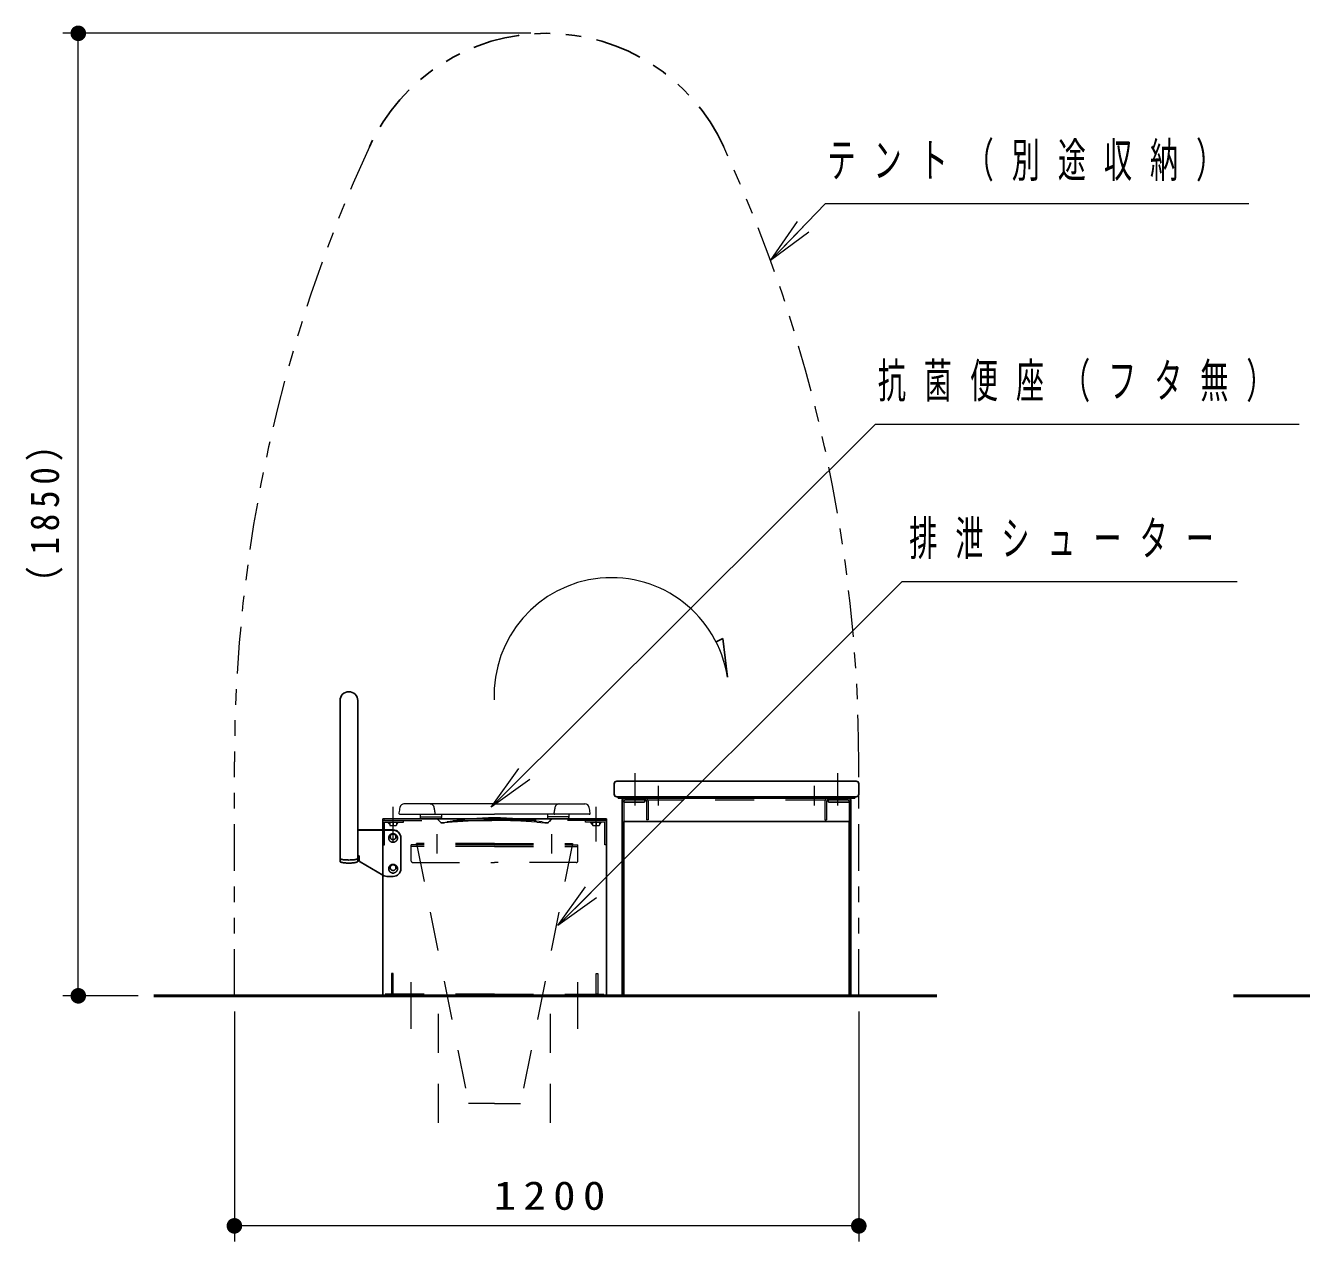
# Model space of a CAD drawing. Units: millimetres on the paper, with parts at other scales. Extents: x -385 to 0, y -5 to 267.
# Drawn here: x -140.7 to -59, y 109.2 to 187.2 of the extents above; entities that cross this region are included whole.
import ezdxf

# ---------------------------------------------------------------- set-up
doc = ezdxf.new("R2010")
doc.units = ezdxf.units.MM
for name, pattern in [('USER1', [4.5, 2.5, -2]), ('USER2', [6, 3, -1, 1, -1]), ('USER3', [8, 3, -1, 1, -1, 1, -1])]:
    doc.linetypes.add(name, pattern=pattern)
doc.layers.add('LY_1', color=7, linetype='Continuous', lineweight=13)
doc.styles.add('ＭＳ ゴシック', font='')
doc.styles.get('ＭＳ ゴシック').set_extended_font_data('MS Gothic')

# ---------------------------------------------------------------- blocks, each defined once
blk = doc.blocks.new('filled_dot')
at = {"color": 0, "linetype": 'Continuous', "lineweight": -2, "const_width": 1.25}
blk.add_lwpolyline([(-0.625, 0, 1), (0.625, 0, 1)], format="xyb", close=True, dxfattribs=at)

msp = doc.modelspace()

# ---------------------------------------------------------------- linework, layer by layer
at = {"layer": 'LY_1'}
for p, q in [((-108.334, 186.656), (-138.334, 186.656)), ((-137.334, 124.989), (-137.334, 186.656)), ((-92.985, 172.103), (-91.258, 174.607)), ((-92.985, 172.103), (-90.899, 174.259)), ((-90.539, 173.911), (-92.985, 172.103)), ((-110.895, 137.076), (-109.123, 139.547)), ((-110.895, 137.076), (-108.77, 139.193)), ((-108.417, 138.839), (-110.895, 137.076)), ((-116.734, 136.622), (-110.667, 136.622)), ((-110.667, 137.28), (-116.48, 137.28)), ((-115.435, 136.622), (-115.435, 136.456)), ((-114.056, 136.622), (-114.056, 136.456)), ((-110.667, 137.28), (-104.854, 137.28)), ((-104.601, 136.622), (-110.667, 136.622)), ((-107.278, 136.622), (-107.278, 136.456)), ((-105.899, 136.622), (-105.899, 136.456)), ((-115.435, 136.456), (-114.056, 136.456)), ((-115.435, 136.456), (-115.435, 136.422)), ((-114.156, 136.322), (-115.335, 136.322)), ((-114.056, 136.456), (-114.056, 136.422)), ((-113.375, 136.121), (-113.879, 136.07)), ((-107.959, 136.121), (-107.455, 136.07)), ((-105.899, 136.456), (-107.278, 136.456)), ((-107.278, 136.456), (-107.278, 136.422)), ((-107.178, 136.322), (-105.999, 136.322)), ((-105.899, 136.456), (-105.899, 136.422)), ((-106.606, 129.494), (-104.838, 131.969)), ((-106.606, 129.494), (-104.485, 131.616)), ((-104.131, 131.262), (-106.606, 129.494)), ((-133.489, 124.989), (-138.334, 124.989)), ((-127.334, 123.989), (-127.334, 109.25)), ((-87.334, 123.989), (-87.334, 109.25)), ((-87.334, 110.25), (-127.334, 110.25))]:
    msp.add_line(p, q, dxfattribs=at)
at = {"layer": 'LY_1', "lineweight": 25}
for p, q in [((-96.475, 147.666), (-96.048, 147.883)), ((-95.748, 145.406), (-96.048, 147.883)), ((-120.567, 143.906), (-120.567, 133.593)), ((-119.434, 143.906), (-119.434, 133.593)), ((-119.434, 135.614), (-117.167, 135.614)), ((-119.434, 135.595), (-117.167, 135.595)), ((-116.667, 133.136), (-116.667, 135.114)), ((-119.334, 133.954), (-119.434, 133.954)), ((-119.334, 133.954), (-119.334, 133.651)), ((-119.284, 133.564), (-117.821, 132.724)), ((-117.489, 132.636), (-117.167, 132.636))]:
    msp.add_line(p, q, dxfattribs=at)
at = {"layer": 'LY_1', "linetype": 'USER3'}
for p, q in [((-127.334, 124.989), (-127.334, 139.989)), ((-87.334, 124.989), (-87.334, 139.989))]:
    msp.add_line(p, q, dxfattribs=at)
at = {"layer": 'LY_1', "linetype": 'USER2'}
for p, q in [((-101.667, 137.187), (-101.667, 139.264)), ((-88.667, 137.187), (-88.667, 139.264)), ((-100.167, 137.187), (-100.167, 138.451)), ((-90.167, 137.187), (-90.167, 138.451)), ((-117.167, 134.882), (-117.167, 137.092)), ((-104.167, 134.882), (-104.167, 137.092)), ((-114.334, 134.103), (-114.334, 135.337)), ((-107.001, 134.103), (-107.001, 135.337)), ((-116, 122.871), (-116, 126.099)), ((-105.334, 122.871), (-105.334, 126.099))]:
    msp.add_line(p, q, dxfattribs=at)
at = {"layer": 'LY_1', "color": 40, "lineweight": 25}
for p, q in [((-103, 137.906), (-103, 138.572)), ((-95.167, 138.739), (-102.834, 138.739)), ((-95.167, 138.739), (-87.501, 138.739)), ((-87.334, 137.906), (-87.334, 138.572)), ((-95.167, 137.739), (-102.834, 137.739)), ((-95.167, 137.739), (-87.501, 137.739))]:
    msp.add_line(p, q, dxfattribs=at)
at = {"layer": 'LY_1', "color": 5, "lineweight": 25}
for p, q in [((-102.75, 137.739), (-102.75, 137.662)), ((-87.584, 137.662), (-102.75, 137.662)), ((-102.5, 137.462), (-102.5, 124.989)), ((-102.394, 137.462), (-102.394, 137.396)), ((-101.1, 137.396), (-102.394, 137.396)), ((-102.3, 137.556), (-102.234, 137.556)), ((-102.234, 137.556), (-101.034, 137.556)), ((-101.034, 137.662), (-101.034, 137.462)), ((-89.301, 137.662), (-89.301, 137.462)), ((-89.301, 137.556), (-88.101, 137.556)), ((-89.234, 137.396), (-87.941, 137.396)), ((-88.034, 137.556), (-88.101, 137.556)), ((-87.941, 137.462), (-87.941, 137.396)), ((-87.834, 137.462), (-87.834, 124.989)), ((-87.584, 137.739), (-87.584, 137.662)), ((-102.394, 136.156), (-87.941, 136.156)), ((-102.394, 136.156), (-102.394, 124.989)), ((-87.941, 136.156), (-87.941, 124.989)), ((-102.394, 124.989), (-102.5, 124.989)), ((-87.941, 124.989), (-87.834, 124.989)), ((-87.941, 124.989), (-87.834, 124.989)), ((-87.941, 124.989), (-87.834, 124.989))]:
    msp.add_line(p, q, dxfattribs=at)
at = {"layer": 'LY_1', "color": 5, "linetype": 'USER1'}
for p, q in [((-102.394, 137.396), (-102.394, 136.156)), ((-101.034, 137.556), (-89.301, 137.556)), ((-100.94, 137.462), (-100.94, 136.269)), ((-100.834, 137.462), (-100.834, 136.269)), ((-89.501, 137.462), (-89.501, 136.269)), ((-89.394, 137.462), (-89.394, 136.269)), ((-87.941, 137.396), (-87.941, 136.156)), ((-100.834, 136.269), (-100.94, 136.269)), ((-89.501, 136.269), (-89.394, 136.269))]:
    msp.add_line(p, q, dxfattribs=at)
at = {"layer": 'LY_1', "color": 3, "lineweight": 25}
for p, q in [((-117.834, 136.322), (-110.667, 136.322)), ((-117.834, 136.322), (-117.834, 124.989)), ((-103.501, 136.322), (-110.667, 136.322)), ((-103.501, 136.322), (-103.501, 124.989)), ((-110.667, 124.989), (-117.834, 124.989)), ((-110.667, 124.989), (-103.501, 124.989))]:
    msp.add_line(p, q, dxfattribs=at)
at = {"layer": 'LY_1', "color": 3, "linetype": 'USER1'}
for p, q in [((-117.834, 136.109), (-117.834, 136.216)), ((-117.834, 136.216), (-110.667, 136.216)), ((-117.834, 134.656), (-117.834, 136.109)), ((-117.727, 134.656), (-117.727, 136.109)), ((-117.727, 136.109), (-116.5, 136.109)), ((-117.384, 135.976), (-117.517, 136.109)), ((-117.384, 136.109), (-117.384, 135.916)), ((-117.384, 136.109), (-116.95, 136.109)), ((-117.275, 135.892), (-117.059, 135.892)), ((-117.167, 136.109), (-117.167, 135.916)), ((-116.95, 136.109), (-116.95, 135.916)), ((-116.95, 135.976), (-116.817, 136.109)), ((-116.5, 136.109), (-116.5, 136.216)), ((-103.501, 136.216), (-110.667, 136.216)), ((-104.834, 136.109), (-104.834, 136.216)), ((-103.607, 136.109), (-104.834, 136.109)), ((-104.384, 135.976), (-104.517, 136.109)), ((-104.384, 136.109), (-104.384, 135.916)), ((-104.384, 136.109), (-103.951, 136.109)), ((-104.276, 135.892), (-104.059, 135.892)), ((-104.167, 136.109), (-104.167, 135.916)), ((-103.951, 136.109), (-103.951, 135.916)), ((-103.951, 135.976), (-103.817, 136.109)), ((-103.607, 134.656), (-103.607, 136.109)), ((-103.501, 136.109), (-103.501, 136.216)), ((-103.501, 134.656), (-103.501, 136.109)), ((-117.834, 134.656), (-117.727, 134.656)), ((-116, 133.625), (-116, 134.656)), ((-115.667, 134.656), (-116, 134.656)), ((-115.667, 134.549), (-116, 134.549)), ((-110.667, 134.656), (-115.667, 134.656)), ((-110.667, 134.549), (-115.667, 134.549)), ((-110.667, 134.656), (-105.667, 134.656)), ((-110.667, 134.549), (-105.667, 134.549)), ((-105.667, 134.656), (-105.334, 134.656)), ((-105.667, 134.549), (-105.334, 134.549)), ((-105.334, 133.625), (-105.334, 134.656)), ((-103.501, 134.656), (-103.607, 134.656)), ((-115.9, 133.525), (-115.405, 133.525)), ((-115.405, 133.525), (-110.667, 133.525)), ((-105.929, 133.525), (-110.667, 133.525)), ((-105.434, 133.525), (-105.929, 133.525)), ((-110.667, 125.096), (-117.834, 125.096)), ((-110.667, 125.096), (-103.501, 125.096))]:
    msp.add_line(p, q, dxfattribs=at)
at = {"layer": 'LY_1', "color": 32, "linetype": 'USER1'}
for p, q in [((-115.667, 134.689), (-115.667, 134.756)), ((-110.667, 134.756), (-115.667, 134.756)), ((-115.667, 134.756), (-112.334, 118.089)), ((-110.667, 134.689), (-115.667, 134.689)), ((-110.667, 134.756), (-105.667, 134.756)), ((-110.667, 134.689), (-105.667, 134.689)), ((-105.667, 134.756), (-109, 118.089)), ((-105.667, 134.689), (-105.667, 134.756)), ((-110.667, 118.089), (-112.334, 118.089)), ((-110.667, 118.089), (-109, 118.089))]:
    msp.add_line(p, q, dxfattribs=at)
at = {"layer": 'LY_1', "linetype": 'USER1'}
for p, q in [((-117.167, 126.429), (-117.274, 126.429)), ((-117.274, 126.429), (-117.274, 125.096)), ((-117.167, 125.096), (-117.167, 126.429)), ((-104.167, 125.096), (-104.167, 126.429)), ((-104.167, 126.429), (-104.061, 126.429)), ((-104.061, 126.429), (-104.061, 125.096)), ((-117.274, 125.096), (-117.167, 125.096)), ((-104.061, 125.096), (-104.167, 125.096)), ((-114.25, 116.842), (-114.25, 124.989)), ((-107.084, 116.842), (-107.084, 124.989))]:
    msp.add_line(p, q, dxfattribs=at)
at = {"layer": 'LY_1', "lineweight": 50}
for p, q in [((-132.489, 124.989), (-82.334, 124.989)), ((-63.334, 124.989), (-13.334, 124.989))]:
    msp.add_line(p, q, dxfattribs=at)
at = {"layer": 'LY_1'}
for points in [[(-92.985, 172.103), (-89.458, 175.747), (-62.341, 175.747)], [(-110.895, 137.076), (-86.265, 161.614), (-59.118, 161.614)], [(-106.606, 129.494), (-84.565, 151.536), (-63.105, 151.536)]]:
    msp.add_lwpolyline(points, dxfattribs=at)
at = {"layer": 'LY_1', "lineweight": 25}
for points in [[(-116.884, 135.103), (-116.885, 135.127), (-116.888, 135.151), (-116.893, 135.175), (-116.901, 135.198), (-116.91, 135.221), (-116.922, 135.242), (-116.935, 135.263), (-116.95, 135.282), (-116.967, 135.3), (-116.985, 135.316), (-117.005, 135.331), (-117.025, 135.344), (-117.047, 135.356), (-117.07, 135.365), (-117.094, 135.372), (-117.118, 135.378), (-117.142, 135.381), (-117.167, 135.382), (-117.192, 135.381), (-117.216, 135.378), (-117.24, 135.372), (-117.264, 135.365), (-117.287, 135.356), (-117.309, 135.344), (-117.33, 135.331), (-117.349, 135.316), (-117.367, 135.3), (-117.384, 135.282), (-117.399, 135.263), (-117.412, 135.242), (-117.424, 135.221), (-117.433, 135.198), (-117.441, 135.175), (-117.446, 135.151), (-117.449, 135.127), (-117.45, 135.103), (-117.449, 135.078), (-117.446, 135.054), (-117.441, 135.031), (-117.433, 135.007), (-117.424, 134.985), (-117.412, 134.963), (-117.399, 134.943), (-117.384, 134.923), (-117.367, 134.905), (-117.349, 134.889), (-117.33, 134.874), (-117.309, 134.861), (-117.287, 134.85), (-117.264, 134.841), (-117.24, 134.833), (-117.216, 134.828), (-117.192, 134.825), (-117.167, 134.824), (-117.142, 134.825), (-117.118, 134.828), (-117.094, 134.833), (-117.07, 134.841), (-117.047, 134.85), (-117.025, 134.861), (-117.005, 134.874), (-116.985, 134.889), (-116.967, 134.905), (-116.95, 134.923), (-116.935, 134.943), (-116.922, 134.963), (-116.91, 134.985), (-116.901, 135.007), (-116.893, 135.031), (-116.888, 135.054), (-116.885, 135.078)], [(-116.884, 133.133), (-116.885, 133.157), (-116.888, 133.182), (-116.893, 133.205), (-116.901, 133.229), (-116.91, 133.251), (-116.922, 133.273), (-116.935, 133.293), (-116.95, 133.312), (-116.967, 133.33), (-116.985, 133.347), (-117.005, 133.362), (-117.025, 133.375), (-117.047, 133.386), (-117.07, 133.395), (-117.094, 133.403), (-117.118, 133.408), (-117.142, 133.411), (-117.167, 133.412), (-117.192, 133.411), (-117.216, 133.408), (-117.24, 133.403), (-117.264, 133.395), (-117.287, 133.386), (-117.309, 133.375), (-117.33, 133.362), (-117.349, 133.347), (-117.367, 133.33), (-117.384, 133.312), (-117.399, 133.293), (-117.412, 133.273), (-117.424, 133.251), (-117.433, 133.229), (-117.441, 133.205), (-117.446, 133.182), (-117.449, 133.157), (-117.45, 133.133), (-117.449, 133.109), (-117.446, 133.085), (-117.441, 133.061), (-117.433, 133.038), (-117.424, 133.015), (-117.412, 132.994), (-117.399, 132.973), (-117.384, 132.954), (-117.367, 132.936), (-117.349, 132.919), (-117.33, 132.905), (-117.309, 132.891), (-117.287, 132.88), (-117.264, 132.871), (-117.24, 132.864), (-117.216, 132.858), (-117.192, 132.855), (-117.167, 132.854), (-117.142, 132.855), (-117.118, 132.858), (-117.094, 132.864), (-117.07, 132.871), (-117.047, 132.88), (-117.025, 132.891), (-117.005, 132.905), (-116.985, 132.919), (-116.967, 132.936), (-116.95, 132.954), (-116.935, 132.973), (-116.922, 132.994), (-116.91, 133.015), (-116.901, 133.038), (-116.893, 133.061), (-116.888, 133.085), (-116.885, 133.109)]]:
    msp.add_lwpolyline(points, close=True, dxfattribs=at)
at = {"layer": 'LY_1', "color": 3, "lineweight": 25}
for points in [[(-116.984, 135.173), (-116.984, 135.189), (-116.987, 135.205), (-116.99, 135.22), (-116.995, 135.235), (-117.001, 135.25), (-117.008, 135.264), (-117.017, 135.277), (-117.027, 135.289), (-117.037, 135.301), (-117.049, 135.312), (-117.062, 135.321), (-117.075, 135.33), (-117.09, 135.337), (-117.104, 135.343), (-117.12, 135.348), (-117.135, 135.351), (-117.151, 135.353), (-117.167, 135.354), (-117.183, 135.353), (-117.199, 135.351), (-117.215, 135.348), (-117.23, 135.343), (-117.245, 135.337), (-117.259, 135.33), (-117.272, 135.321), (-117.285, 135.312), (-117.297, 135.301), (-117.308, 135.289), (-117.317, 135.277), (-117.326, 135.264), (-117.333, 135.25), (-117.339, 135.235), (-117.344, 135.22), (-117.348, 135.205), (-117.35, 135.189), (-117.35, 135.173), (-117.35, 135.158), (-117.348, 135.142), (-117.344, 135.127), (-117.339, 135.112), (-117.333, 135.097), (-117.326, 135.083), (-117.317, 135.07), (-117.308, 135.057), (-117.297, 135.046), (-117.285, 135.035), (-117.272, 135.025), (-117.259, 135.017), (-117.245, 135.01), (-117.23, 135.004), (-117.215, 134.999), (-117.199, 134.996), (-117.183, 134.993), (-117.167, 134.993), (-117.151, 134.993), (-117.135, 134.996), (-117.12, 134.999), (-117.104, 135.004), (-117.09, 135.01), (-117.075, 135.017), (-117.062, 135.025), (-117.049, 135.035), (-117.037, 135.046), (-117.027, 135.057), (-117.017, 135.07), (-117.008, 135.083), (-117.001, 135.097), (-116.995, 135.112), (-116.99, 135.127), (-116.987, 135.142), (-116.984, 135.158)], [(-116.984, 133.204), (-116.984, 133.219), (-116.987, 133.235), (-116.99, 133.25), (-116.995, 133.266), (-117.001, 133.28), (-117.008, 133.294), (-117.017, 133.307), (-117.027, 133.32), (-117.037, 133.331), (-117.049, 133.342), (-117.062, 133.352), (-117.075, 133.36), (-117.09, 133.367), (-117.104, 133.373), (-117.12, 133.378), (-117.135, 133.382), (-117.151, 133.384), (-117.167, 133.384), (-117.183, 133.384), (-117.199, 133.382), (-117.215, 133.378), (-117.23, 133.373), (-117.245, 133.367), (-117.259, 133.36), (-117.272, 133.352), (-117.285, 133.342), (-117.297, 133.331), (-117.308, 133.32), (-117.317, 133.307), (-117.326, 133.294), (-117.333, 133.28), (-117.339, 133.266), (-117.344, 133.25), (-117.348, 133.235), (-117.35, 133.219), (-117.35, 133.204), (-117.35, 133.188), (-117.348, 133.172), (-117.344, 133.157), (-117.339, 133.142), (-117.333, 133.127), (-117.326, 133.113), (-117.317, 133.1), (-117.308, 133.088), (-117.297, 133.076), (-117.285, 133.065), (-117.272, 133.056), (-117.259, 133.047), (-117.245, 133.04), (-117.23, 133.034), (-117.215, 133.029), (-117.199, 133.026), (-117.183, 133.024), (-117.167, 133.023), (-117.151, 133.024), (-117.135, 133.026), (-117.12, 133.029), (-117.104, 133.034), (-117.09, 133.04), (-117.075, 133.047), (-117.062, 133.056), (-117.049, 133.065), (-117.037, 133.076), (-117.027, 133.088), (-117.017, 133.1), (-117.008, 133.113), (-117.001, 133.127), (-116.995, 133.142), (-116.99, 133.157), (-116.987, 133.172), (-116.984, 133.188)]]:
    msp.add_lwpolyline(points, close=True, dxfattribs=at)
at = {"layer": 'LY_1', "lineweight": 25}
for points in [[(-120.567, 133.79), (-120.562, 133.777), (-120.548, 133.764), (-120.524, 133.752), (-120.491, 133.74), (-120.45, 133.73), (-120.401, 133.72), (-120.345, 133.712), (-120.284, 133.704), (-120.217, 133.699), (-120.147, 133.695), (-120.074, 133.692), (-120, 133.691), (-119.926, 133.692), (-119.854, 133.695), (-119.784, 133.699), (-119.717, 133.704), (-119.655, 133.712), (-119.6, 133.72), (-119.551, 133.73), (-119.51, 133.74), (-119.477, 133.752), (-119.453, 133.764), (-119.439, 133.777), (-119.434, 133.79)], [(-120.567, 133.593), (-120.562, 133.58), (-120.548, 133.567), (-120.524, 133.555), (-120.491, 133.544), (-120.45, 133.533), (-120.401, 133.523), (-120.345, 133.515), (-120.284, 133.507), (-120.217, 133.502), (-120.147, 133.498), (-120.074, 133.495), (-120, 133.494), (-119.926, 133.495), (-119.854, 133.498), (-119.784, 133.502), (-119.717, 133.507), (-119.655, 133.515), (-119.6, 133.523), (-119.551, 133.533), (-119.51, 133.544), (-119.477, 133.555), (-119.453, 133.567), (-119.439, 133.58), (-119.434, 133.593)]]:
    msp.add_lwpolyline(points, dxfattribs=at)
at = {"layer": 'LY_1'}
msp.add_circle((-110.667, 136.322), 0.0667, dxfattribs=at)
msp.add_circle((-110.667, 136.322), 0.0667, dxfattribs=at)
at = {"layer": 'LY_1', "linetype": 'USER3', "lineweight": 25}
msp.add_arc((-107.334, 174.156), 12.5, 24.76151, 155.23849, dxfattribs=at)
at = {"layer": 'LY_1', "linetype": 'USER3'}
for centre, start, end in [((-33.26, 139.989), 155.23849, 180), ((-181.408, 139.989), 0, 24.76151)]:
    msp.add_arc(centre, 94.074, start, end, dxfattribs=at)
at = {"layer": 'LY_1'}
for centre, radius, start, end in [((-103.179, 144.261), 7.518, 8.7541, 182.40082), ((-116.734, 136.689), 0.0667, 160.01478, 270), ((-100.385, 133.808), 16.666, 168.73018, 169.96762), ((-116.468, 137.013), 0.267, 87.47914, 168.73018), ((-104.866, 137.013), 0.267, 11.26982, 92.52085), ((-120.95, 133.808), 16.666, 10.03238, 11.26982), ((-104.601, 136.689), 0.0667, 270, 19.98522), ((-115.335, 136.422), 0.1, 180, 270), ((-115.397, 135.024), 1.669, 40.56582, 51.07404), ((-114.156, 136.422), 0.1, 270, 0), ((-114.014, 136.195), 0.144, 216.57155, 231.35472), ((-114.051, 137.581), 1.496, 267.79964, 283.2411), ((-114.041, 136.187), 0.122, 238.89557, 271.00942), ((-113.994, 137.36), 1.295, 268.01278, 275.06027), ((-110.667, 118.742), 17.648, 90, 99.92269), ((-110.691, 100.766), 35.456, 89.96208, 94.34278), ((-110.667, 118.742), 17.648, 80.07731, 90), ((-110.644, 100.766), 35.456, 85.65722, 90.03792), ((-107.284, 137.581), 1.496, 256.7589, 272.20036), ((-107.341, 137.36), 1.295, 264.93973, 271.98722), ((-107.294, 136.187), 0.122, 268.99058, 301.10443), ((-107.178, 136.422), 0.1, 180, 270), ((-107.32, 136.195), 0.144, 308.64528, 323.42845), ((-105.937, 135.024), 1.669, 128.92596, 139.43418), ((-105.999, 136.422), 0.1, 270, 0)]:
    msp.add_arc(centre, radius, start, end, dxfattribs=at)
at = {"layer": 'LY_1', "lineweight": 25}
for centre, radius, start, end in [((-120, 143.906), 0.567, 0, 180), ((-117.167, 135.114), 0.5, 0, 90), ((-117.167, 135.095), 0.5, 0, 90), ((-119.234, 133.651), 0.1, 180, 240.1344), ((-117.489, 133.302), 0.667, 240.1344, 270), ((-117.167, 133.136), 0.5, 270, 0)]:
    msp.add_arc(centre, radius, start, end, dxfattribs=at)
at = {"layer": 'LY_1', "color": 40, "lineweight": 25}
for centre, start, end in [((-102.834, 138.572), 90, 180), ((-87.501, 138.572), 0, 90), ((-102.834, 137.906), 180, 270), ((-87.501, 137.906), 270, 0)]:
    msp.add_arc(centre, 0.167, start, end, dxfattribs=at)
at = {"layer": 'LY_1', "color": 5, "lineweight": 25}
for centre, radius, start, end in [((-102.3, 137.462), 0.2, 90, 180), ((-102.3, 137.462), 0.0933, 90, 180), ((-101.1, 137.462), 0.0667, 270, 0), ((-89.234, 137.462), 0.0667, 180, 270), ((-88.034, 137.462), 0.2, 0, 90), ((-88.034, 137.462), 0.0933, 0, 90)]:
    msp.add_arc(centre, radius, start, end, dxfattribs=at)
at = {"layer": 'LY_1', "color": 5, "linetype": 'USER1'}
for centre, radius, start, end in [((-101.034, 137.462), 0.2, 0, 90), ((-101.034, 137.462), 0.0933, 0, 90), ((-89.301, 137.462), 0.2, 90, 180), ((-89.301, 137.462), 0.0933, 90, 180)]:
    msp.add_arc(centre, radius, start, end, dxfattribs=at)
at = {"layer": 'LY_1', "linetype": 'USER1'}
for centre, radius, start, end in [((-114.799, 137.013), 0.267, 11.26982, 92.52085), ((-130.883, 133.808), 16.666, 10.03238, 11.26982), ((-114.534, 136.689), 0.0667, 270, 19.98522), ((-106.801, 136.689), 0.0667, 160.01478, 270), ((-90.452, 133.808), 16.666, 168.73018, 169.96762), ((-106.535, 137.013), 0.267, 87.47915, 168.73018)]:
    msp.add_arc(centre, radius, start, end, dxfattribs=at)
at = {"layer": 'LY_1', "color": 3, "linetype": 'USER1'}
for centre, radius, start, end in [((-117.727, 136.109), 0.107, 90, 180), ((-117.275, 136.147), 0.255, 244.8527, 295.1473), ((-117.059, 136.147), 0.255, 244.8527, 295.1473), ((-104.276, 136.147), 0.255, 244.8527, 295.1473), ((-104.059, 136.147), 0.255, 244.8527, 295.1473), ((-103.607, 136.109), 0.107, 0, 90), ((-115.9, 133.625), 0.1, 180, 270), ((-105.434, 133.625), 0.1, 270, 0)]:
    msp.add_arc(centre, radius, start, end, dxfattribs=at)

# ---------------------------------------------------------------- block references
at = {"layer": 'LY_1', "xscale": 0.4, "yscale": 0.4}
for p, rotation in [((-137.334, 186.656), 270), ((-137.334, 124.989), 90), ((-87.334, 110.25), 180)]:
    msp.add_blockref('filled_dot', p, dxfattribs=dict(at, rotation=rotation))
msp.add_blockref('filled_dot', (-127.334, 110.25), dxfattribs=at)

# ---------------------------------------------------------------- texts
at = {"layer": 'LY_1', "style": 'ＭＳ ゴシック'}
for s, insert, char_height, attachment_point in [('\\T1.64;\\W0.6;テント（別途収納）', (-89.341, 178.397), 2.199, 4), ('\\T1.64;\\W0.6;抗菌便座（フタ無）', (-86.118, 164.264), 2.199, 4), ('\\T1.64;\\W0.6;排泄シューター', (-84.105, 154.186), 2.199, 4), ('\\T1.33;\\W1.15;1200', (-106.913, 111.25), 1.833, 8)]:
    msp.add_mtext(s, dxfattribs=dict(at, insert=insert, char_height=char_height, attachment_point=attachment_point))
at = {"layer": 'LY_1', "insert": (-138.334, 156.246), "char_height": 1.833, "attachment_point": 8, "rotation": 90, "style": 'ＭＳ ゴシック'}
msp.add_mtext('\\T1.33;\\W0.9;（1850）', dxfattribs=at)

doc.saveas('drawing.dxf')
